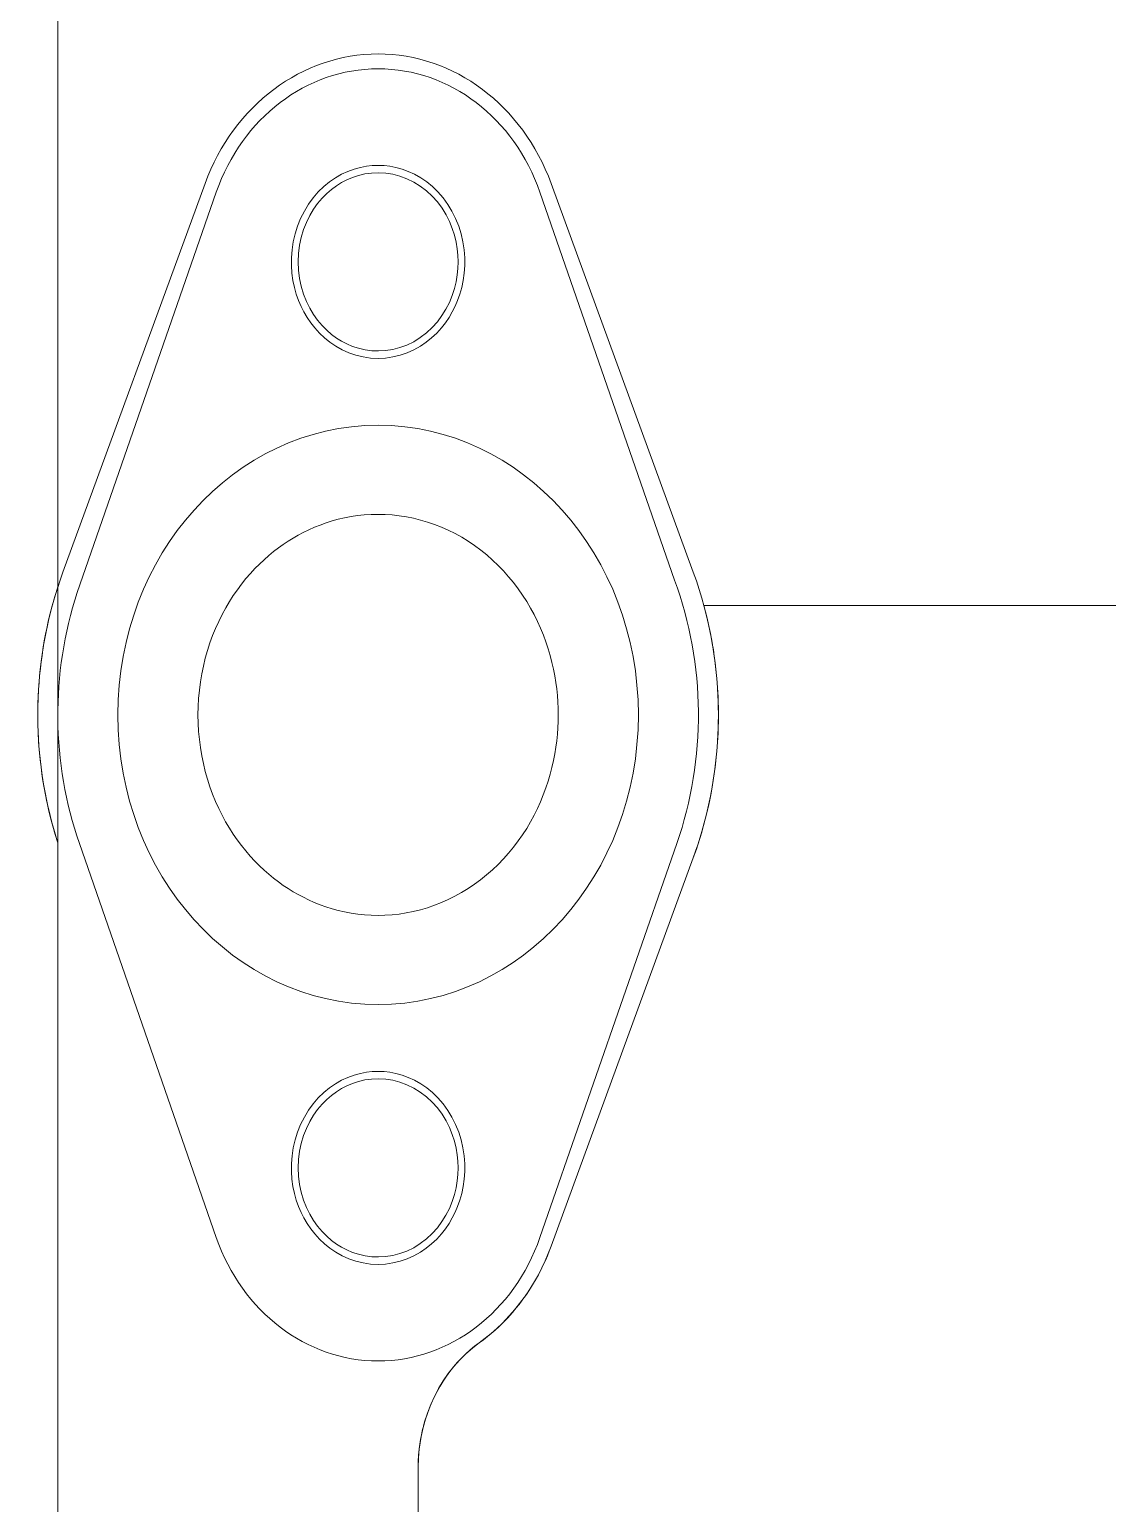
# Model space of a CAD drawing. Extents: x -345393 to -54719, y 203828 to 476815.
# Drawn here: x -321485 to -321404.2, y 229947.3 to 230057.8 of the extents above; entities that cross this region are included whole.
import ezdxf

# ---------------------------------------------------------------- set-up
doc = ezdxf.new("R2010")
doc.units = 0
doc.header["$LTSCALE"] = 1000
doc.header["$MEASUREMENT"] = 0
doc.layers.get('0').update_dxf_attribs({"color": 252, "linetype": 'CONTINUOUS'})
doc.layers.add('暖通-水-设备', color=3, linetype='CONTINUOUS', lineweight=20)

# ---------------------------------------------------------------- blocks, each defined once
blk = doc.blocks.new('A$C759C1080')
at = {"color": 95}
for p, q in [((1242.139, -934.196), (1242.139, -438.93)), ((1253.172, -568.652), (1242.521, -594.816)), ((1279.106, -568.652), (1289.757, -594.816)), ((1254.013, -569.244), (1243.596, -596.196)), ((1288.36, -595.363), (1278.265, -569.244)), ((1290.554, -597.069), (1341.822, -597.069)), ((1243.754, -613.086), (1254.014, -639.619)), ((1278.264, -639.619), (1288.524, -613.086)), ((1279.106, -640.209), (1289.757, -614.045)), ((1269.139, -665.43), (1269.139, -655.105))]:
    blk.add_line(p, q, dxfattribs=at)
at = {"color": 95, "flags": 128}
for points in [[(1266.139, -580.43), (1265.576, -580.406), (1265.02, -580.333), (1264.479, -580.215), (1263.95, -580.05), (1263.451, -579.848), (1262.983, -579.613), (1262.531, -579.337), (1262.124, -579.042), (1261.748, -578.723), (1261.399, -578.378), (1261.096, -578.031), (1260.821, -577.667), (1260.582, -577.301), (1260.37, -576.926), (1260.183, -576.533), (1260.011, -576.098), (1259.873, -575.659), (1259.76, -575.179), (1259.683, -574.684), (1259.644, -574.18), (1259.645, -573.646), (1259.69, -573.11), (1259.781, -572.577), (1259.918, -572.047), (1260.102, -571.522), (1260.334, -571.009), (1260.611, -570.517), (1260.927, -570.05), (1261.278, -569.617), (1261.659, -569.221), (1262.066, -568.865), (1262.505, -568.541), (1262.95, -568.266), (1263.408, -568.032), (1263.882, -567.835), (1264.338, -567.685), (1264.81, -567.568), (1265.258, -567.49), (1265.697, -567.445), (1266.139, -567.43)], [(1266.139, -567.43), (1266.581, -567.445), (1267.013, -567.489), (1267.474, -567.569), (1267.938, -567.684), (1268.396, -567.835), (1268.872, -568.032), (1269.334, -568.268), (1269.779, -568.544), (1270.208, -568.861), (1270.619, -569.221), (1271.006, -569.623), (1271.358, -570.058), (1271.673, -570.523), (1271.947, -571.013), (1272.177, -571.522), (1272.361, -572.05), (1272.498, -572.587), (1272.588, -573.117), (1272.633, -573.648), (1272.634, -574.18), (1272.596, -574.682), (1272.517, -575.186), (1272.407, -575.652), (1272.267, -576.099), (1272.095, -576.533), (1271.912, -576.92), (1271.7, -577.296), (1271.453, -577.673), (1271.18, -578.034), (1270.879, -578.378), (1270.529, -578.725), (1270.152, -579.047), (1269.744, -579.342), (1269.303, -579.609), (1268.828, -579.848), (1268.322, -580.053), (1267.796, -580.215), (1267.254, -580.333), (1266.7, -580.406), (1266.139, -580.43)], [(1260.139, -573.93), (1260.166, -573.368), (1260.244, -572.815), (1260.371, -572.279), (1260.547, -571.757), (1260.761, -571.271), (1261.013, -570.813), (1261.302, -570.38), (1261.608, -569.997), (1261.949, -569.636), (1262.292, -569.327), (1262.653, -569.047), (1263.018, -568.806), (1263.393, -568.596), (1263.79, -568.409), (1264.226, -568.244), (1264.669, -568.113), (1265.154, -568.011), (1265.648, -567.95), (1266.175, -567.93), (1266.709, -567.957), (1267.242, -568.032), (1267.772, -568.157), (1268.297, -568.332), (1268.81, -568.559), (1269.302, -568.835), (1269.766, -569.153), (1270.193, -569.508), (1270.579, -569.894), (1270.927, -570.316), (1271.23, -570.755), (1271.483, -571.201), (1271.698, -571.673), (1271.863, -572.131), (1271.989, -572.597), (1272.074, -573.052), (1272.123, -573.489), (1272.139, -573.93)], [(1272.139, -573.93), (1272.123, -574.371), (1272.075, -574.803), (1271.988, -575.268), (1271.864, -575.726), (1271.696, -576.194), (1271.482, -576.662), (1271.226, -577.115), (1270.926, -577.549), (1270.58, -577.965), (1270.188, -578.357), (1269.758, -578.714), (1269.296, -579.031), (1268.807, -579.304), (1268.297, -579.529), (1267.768, -579.705), (1267.233, -579.83), (1266.705, -579.904), (1266.17, -579.93), (1265.657, -579.911), (1265.157, -579.849), (1264.674, -579.749), (1264.226, -579.617), (1263.787, -579.45), (1263.399, -579.269), (1263.023, -579.058), (1262.647, -578.81), (1262.291, -578.535), (1261.945, -578.221), (1261.607, -577.865), (1261.297, -577.478), (1261.016, -577.057), (1260.764, -576.596), (1260.544, -576.096), (1260.369, -575.575), (1260.242, -575.039), (1260.165, -574.489), (1260.139, -573.93)], [(1252.639, -604.43), (1252.651, -603.873), (1252.686, -603.317), (1252.743, -602.764), (1252.822, -602.216), (1252.923, -601.675), (1253.046, -601.142), (1253.191, -600.613), (1253.356, -600.093), (1253.54, -599.583), (1253.741, -599.088), (1253.959, -598.608), (1254.196, -598.138), (1254.45, -597.678), (1254.719, -597.233), (1254.999, -596.805), (1255.288, -596.399), (1255.592, -596.005), (1255.908, -595.624), (1256.235, -595.258), (1256.567, -594.911), (1256.902, -594.585), (1257.243, -594.277), (1257.592, -593.982), (1257.948, -593.701), (1258.307, -593.435), (1258.667, -593.187), (1259.028, -592.955), (1259.396, -592.735), (1259.77, -592.527), (1260.144, -592.334), (1260.53, -592.151), (1260.942, -591.971), (1261.366, -591.802), (1261.799, -591.646), (1262.241, -591.503), (1262.693, -591.375), (1263.154, -591.261), (1263.626, -591.164), (1264.108, -591.082), (1264.601, -591.017), (1265.105, -590.97), (1265.62, -590.94), (1266.142, -590.93), (1266.668, -590.941), (1267.195, -590.972), (1267.724, -591.024), (1268.254, -591.098), (1268.783, -591.192), (1269.311, -591.309), (1269.838, -591.447), (1270.361, -591.608), (1270.882, -591.791), (1271.397, -591.997), (1271.905, -592.224), (1272.403, -592.472), (1272.891, -592.74), (1273.366, -593.028), (1273.829, -593.334), (1274.278, -593.66), (1274.714, -594.004), (1275.134, -594.364), (1275.537, -594.739), (1275.92, -595.125), (1276.285, -595.525), (1276.634, -595.94), (1276.964, -596.365), (1277.274, -596.799), (1277.563, -597.237), (1277.83, -597.68), (1278.08, -598.134), (1278.311, -598.593), (1278.522, -599.055), (1278.712, -599.515), (1278.882, -599.972), (1279.035, -600.437), (1279.168, -600.897), (1279.283, -601.348), (1279.382, -601.807), (1279.463, -602.255), (1279.526, -602.687), (1279.576, -603.121), (1279.611, -603.556), (1279.632, -603.993), (1279.639, -604.43)], [(1242.139, -613.047), (1241.979, -612.589), (1241.829, -612.129), (1241.687, -611.668), (1241.555, -611.206), (1241.431, -610.742), (1241.317, -610.277), (1241.211, -609.811), (1241.115, -609.344), (1241.027, -608.876), (1240.949, -608.406), (1240.879, -607.936), (1240.818, -607.464), (1240.767, -606.992), (1240.724, -606.518), (1240.689, -606.044), (1240.664, -605.569), (1240.647, -605.092), (1240.64, -604.616), (1240.641, -604.138), (1240.65, -603.662), (1240.669, -603.188), (1240.696, -602.715), (1240.731, -602.244), (1240.776, -601.774), (1240.829, -601.306), (1240.891, -600.84), (1240.961, -600.375), (1241.04, -599.912), (1241.127, -599.45), (1241.224, -598.99), (1241.329, -598.531), (1241.442, -598.074), (1241.564, -597.619), (1241.695, -597.165), (1241.834, -596.713), (1241.982, -596.263), (1242.139, -595.814)], [(1290.554, -597.069), (1290.677, -597.491), (1290.793, -597.914), (1290.901, -598.339), (1291.002, -598.765), (1291.096, -599.192), (1291.182, -599.621), (1291.261, -600.052), (1291.333, -600.483), (1291.397, -600.916), (1291.454, -601.351), (1291.503, -601.786), (1291.544, -602.222), (1291.579, -602.66), (1291.605, -603.098), (1291.624, -603.538), (1291.636, -603.978), (1291.639, -604.419), (1291.636, -604.861), (1291.624, -605.304), (1291.605, -605.748), (1291.578, -606.191), (1291.544, -606.633), (1291.503, -607.075), (1291.453, -607.516), (1291.396, -607.956), (1291.331, -608.396), (1291.258, -608.835), (1291.178, -609.273), (1291.089, -609.711), (1290.993, -610.148), (1290.888, -610.584), (1290.776, -611.019), (1290.655, -611.454), (1290.526, -611.888), (1290.389, -612.321), (1290.243, -612.753), (1290.09, -613.185), (1289.928, -613.615), (1289.757, -614.045)], [(1279.639, -604.43), (1279.632, -604.868), (1279.611, -605.304), (1279.576, -605.739), (1279.526, -606.173), (1279.463, -606.601), (1279.381, -607.057), (1279.284, -607.511), (1279.169, -607.966), (1279.036, -608.422), (1278.883, -608.884), (1278.71, -609.352), (1278.518, -609.818), (1278.307, -610.28), (1278.077, -610.736), (1277.828, -611.187), (1277.559, -611.632), (1277.271, -612.069), (1276.963, -612.499), (1276.636, -612.92), (1276.288, -613.333), (1275.92, -613.736), (1275.532, -614.126), (1275.127, -614.502), (1274.706, -614.861), (1274.27, -615.203), (1273.82, -615.529), (1273.357, -615.835), (1272.882, -616.123), (1272.396, -616.391), (1271.9, -616.639), (1271.395, -616.865), (1270.883, -617.069), (1270.362, -617.252), (1269.835, -617.414), (1269.304, -617.554), (1268.774, -617.671), (1268.246, -617.765), (1267.716, -617.837), (1267.184, -617.889), (1266.655, -617.92), (1266.132, -617.93), (1265.62, -617.92), (1265.113, -617.891), (1264.609, -617.842), (1264.11, -617.776), (1263.622, -617.693), (1263.149, -617.595), (1262.688, -617.482), (1262.229, -617.352), (1261.789, -617.21), (1261.357, -617.055), (1260.935, -616.887), (1260.538, -616.714), (1260.153, -616.531), (1259.776, -616.337), (1259.403, -616.13), (1259.033, -615.909), (1258.665, -615.673), (1258.303, -615.424), (1257.948, -615.163), (1257.598, -614.886), (1257.25, -614.591), (1256.902, -614.276), (1256.558, -613.942), (1256.224, -613.593), (1255.899, -613.23), (1255.586, -612.852), (1255.283, -612.459), (1254.993, -612.05), (1254.715, -611.626), (1254.45, -611.186), (1254.198, -610.73), (1253.961, -610.257), (1253.739, -609.768), (1253.536, -609.268), (1253.352, -608.758), (1253.189, -608.239), (1253.046, -607.712), (1252.923, -607.178), (1252.822, -606.637), (1252.743, -606.091), (1252.685, -605.541), (1252.651, -604.987), (1252.639, -604.43)], [(1266.139, -641.43), (1265.576, -641.406), (1265.02, -641.333), (1264.479, -641.215), (1263.95, -641.05), (1263.451, -640.848), (1262.983, -640.613), (1262.531, -640.337), (1262.124, -640.042), (1261.748, -639.723), (1261.399, -639.378), (1261.096, -639.031), (1260.821, -638.667), (1260.582, -638.301), (1260.37, -637.926), (1260.183, -637.533), (1260.011, -637.098), (1259.873, -636.659), (1259.76, -636.179), (1259.683, -635.684), (1259.644, -635.18), (1259.645, -634.646), (1259.69, -634.11), (1259.781, -633.577), (1259.918, -633.047), (1260.102, -632.522), (1260.334, -632.009), (1260.611, -631.517), (1260.927, -631.05), (1261.278, -630.617), (1261.659, -630.221), (1262.066, -629.865), (1262.505, -629.541), (1262.95, -629.266), (1263.408, -629.032), (1263.882, -628.835), (1264.338, -628.685), (1264.81, -628.568), (1265.258, -628.49), (1265.697, -628.445), (1266.139, -628.43)], [(1260.139, -634.93), (1260.166, -634.368), (1260.244, -633.815), (1260.371, -633.279), (1260.547, -632.757), (1260.761, -632.271), (1261.013, -631.813), (1261.302, -631.38), (1261.608, -630.997), (1261.949, -630.636), (1262.292, -630.327), (1262.653, -630.047), (1263.018, -629.806), (1263.393, -629.596), (1263.79, -629.409), (1264.226, -629.244), (1264.669, -629.113), (1265.154, -629.011), (1265.648, -628.95), (1266.175, -628.93), (1266.709, -628.957), (1267.242, -629.032), (1267.772, -629.157), (1268.297, -629.332), (1268.81, -629.559), (1269.302, -629.835), (1269.766, -630.153), (1270.193, -630.508), (1270.579, -630.894), (1270.927, -631.316), (1271.23, -631.755), (1271.483, -632.201), (1271.698, -632.673), (1271.863, -633.131), (1271.989, -633.597), (1272.074, -634.052), (1272.123, -634.489), (1272.139, -634.93)], [(1266.139, -628.43), (1266.581, -628.445), (1267.013, -628.489), (1267.474, -628.569), (1267.938, -628.684), (1268.396, -628.835), (1268.872, -629.032), (1269.334, -629.268), (1269.779, -629.544), (1270.208, -629.861), (1270.619, -630.221), (1271.006, -630.623), (1271.358, -631.058), (1271.673, -631.523), (1271.947, -632.013), (1272.177, -632.522), (1272.361, -633.05), (1272.498, -633.587), (1272.588, -634.117), (1272.633, -634.648), (1272.634, -635.18), (1272.596, -635.682), (1272.517, -636.186), (1272.407, -636.652), (1272.267, -637.099), (1272.095, -637.533), (1271.912, -637.92), (1271.7, -638.296), (1271.453, -638.673), (1271.18, -639.034), (1270.879, -639.378), (1270.529, -639.725), (1270.152, -640.047), (1269.744, -640.342), (1269.303, -640.609), (1268.828, -640.848), (1268.322, -641.053), (1267.796, -641.215), (1267.254, -641.333), (1266.7, -641.406), (1266.139, -641.43)], [(1272.139, -634.93), (1272.123, -635.371), (1272.075, -635.803), (1271.988, -636.268), (1271.864, -636.726), (1271.696, -637.194), (1271.482, -637.662), (1271.226, -638.115), (1270.926, -638.549), (1270.58, -638.965), (1270.188, -639.357), (1269.758, -639.714), (1269.296, -640.031), (1268.807, -640.304), (1268.297, -640.529), (1267.768, -640.705), (1267.233, -640.83), (1266.705, -640.904), (1266.17, -640.93), (1265.657, -640.911), (1265.157, -640.849), (1264.674, -640.749), (1264.226, -640.617), (1263.787, -640.45), (1263.399, -640.269), (1263.023, -640.058), (1262.647, -639.81), (1262.291, -639.535), (1261.945, -639.221), (1261.607, -638.865), (1261.297, -638.478), (1261.016, -638.057), (1260.764, -637.596), (1260.544, -637.096), (1260.369, -636.575), (1260.242, -636.039), (1260.165, -635.489), (1260.139, -634.93)], [(1279.106, -640.209), (1278.969, -640.534), (1278.824, -640.856), (1278.67, -641.173), (1278.509, -641.487), (1278.34, -641.797), (1278.163, -642.103), (1277.977, -642.404), (1277.784, -642.702), (1277.584, -642.994), (1277.375, -643.283), (1277.158, -643.566), (1276.934, -643.845), (1276.703, -644.118), (1276.465, -644.384), (1276.221, -644.645), (1275.97, -644.899), (1275.713, -645.147), (1275.448, -645.388), (1275.178, -645.623), (1274.9, -645.851), (1274.616, -646.073), (1274.325, -646.288), (1274.027, -646.497), (1273.722, -646.699)], [(1273.722, -646.699), (1273.369, -646.937), (1273.029, -647.189), (1272.701, -647.455), (1272.386, -647.732), (1272.083, -648.022), (1271.795, -648.324), (1271.519, -648.636), (1271.258, -648.959), (1271.01, -649.292), (1270.777, -649.634), (1270.558, -649.985), (1270.354, -650.345), (1270.164, -650.712), (1269.99, -651.086), (1269.832, -651.467), (1269.689, -651.854), (1269.562, -652.247), (1269.451, -652.644), (1269.357, -653.046), (1269.279, -653.452), (1269.218, -653.862), (1269.174, -654.274), (1269.148, -654.688), (1269.139, -655.105)]]:
    blk.add_lwpolyline(points, dxfattribs=at)
at = {"color": 95}
blk.add_circle((1266.139, -604.43), 19.5, dxfattribs=at)
for centre, radius, start, end in [((1266.139, -573.93), 14, 22.15102, 157.84898), ((1266.139, -573.93), 13, 21.1321, 158.8679), ((1266.139, -604.43), 25.5, 157.84898, 199.74992), ((1266.139, -604.43), 24, 338.85953, 22.19841), ((1266.139, -604.43), 25.5, 337.84898, 22.15102), ((1266.139, -604.43), 24, 159.9342, 201.14047), ((1266.139, -634.93), 13, 201.14047, 338.85953), ((1266.139, -634.93), 14, 302.79717, 337.84898), ((1279.139, -655.105), 10, 122.79717, 180)]:
    blk.add_arc(centre, radius, start, end, dxfattribs=at)
blk = doc.blocks.new('PSRHH3602-LM1')
at = {"color": 95}
blk.add_blockref('A$C759C1080', (-2301.889, 2072.83), dxfattribs=at)

msp = doc.modelspace()

# ---------------------------------------------------------------- block references
at = {"layer": '暖通-水-设备', "yscale": 1.112820512818871}
msp.add_blockref('PSRHH3602-LM1', (-320423.07647, 228372.36292), dxfattribs=at)

doc.saveas('drawing.dxf')
